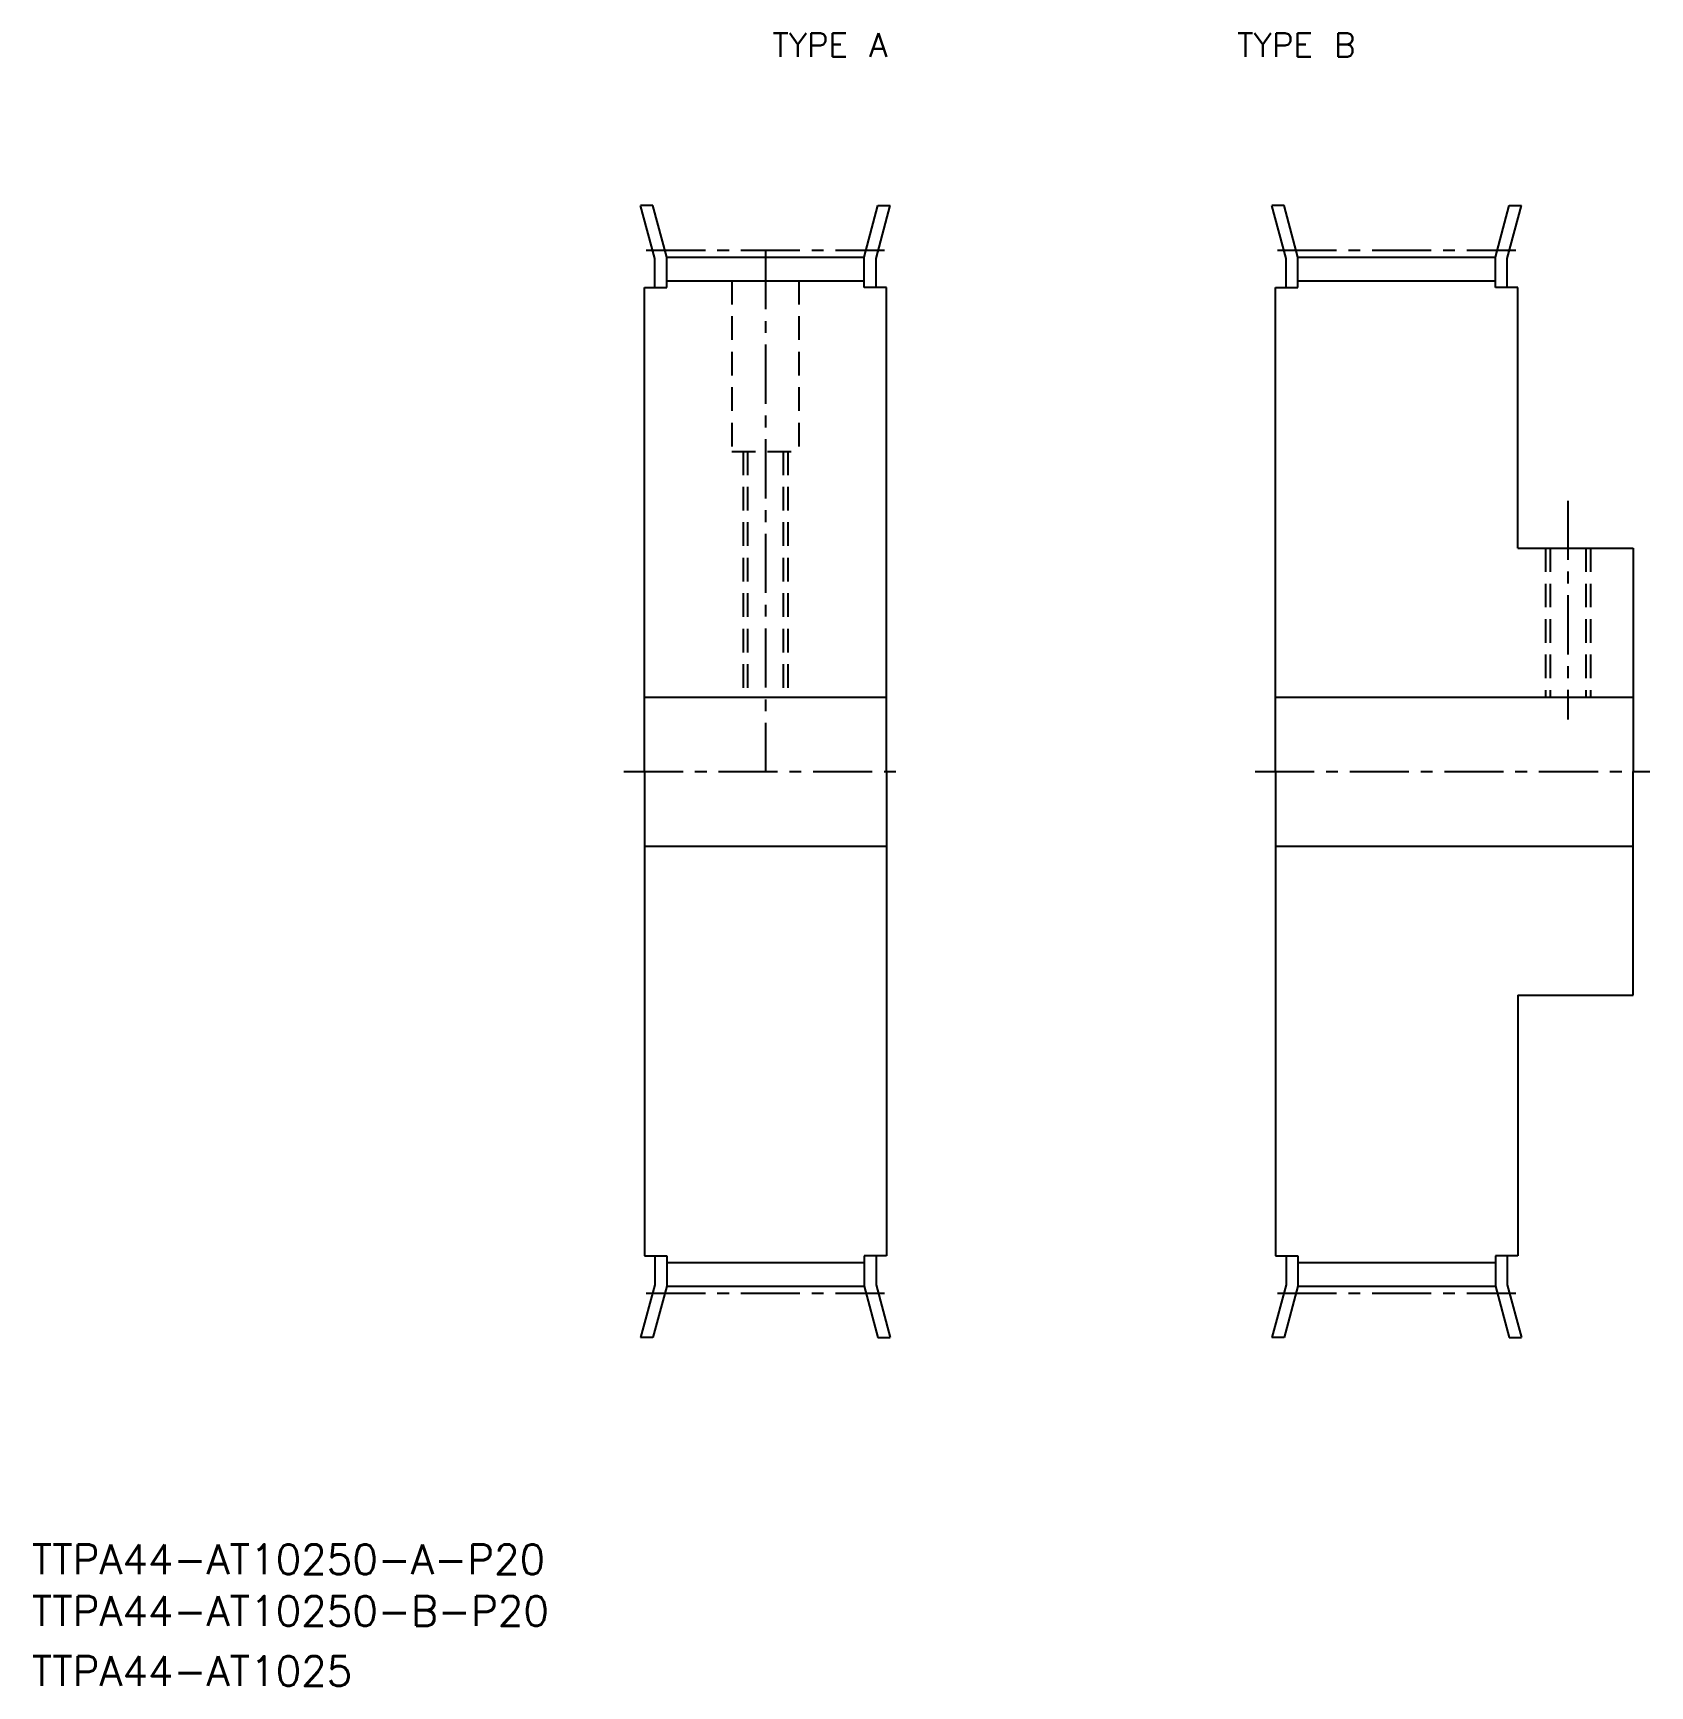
# Model space of a CAD drawing. Extents: x 15 to 232, y 45 to 267.
import ezdxf

# ---------------------------------------------------------------- set-up
doc = ezdxf.new("R2010")
doc.units = 0
doc.header["$LTSCALE"] = 0.25
doc.linetypes.add('CENTER', pattern=[50.8, 31.75, -6.35, 6.35, -6.35])
doc.linetypes.add('DASHED', pattern=[19.05, 12.7, -6.35])
doc.layers.get('0').update_dxf_attribs({"linetype": 'CONTINUOUS'})
doc.layers.add('CENTER', color=1, linetype='CENTER')
doc.styles.get("Standard").update_dxf_attribs({"font": 'txt.shx'})

msp = doc.modelspace()

# ---------------------------------------------------------------- linework, layer by layer
for p, q in [((98.78, 236.86), (96.88, 243.97)), ((98.53, 243.97), (96.88, 243.97)), ((100.38, 237.07), (98.53, 243.97)), ((126.88, 237.07), (128.73, 243.97)), ((128.48, 236.86), (130.39, 243.97)), ((128.73, 243.97), (130.39, 243.97)), ((183.52, 236.86), (181.61, 243.97)), ((183.27, 243.97), (181.61, 243.97)), ((185.12, 237.07), (183.27, 243.97)), ((211.62, 237.07), (213.47, 243.97)), ((213.22, 236.86), (215.12, 243.97)), ((213.47, 243.97), (215.12, 243.97)), ((98.78, 232.97), (98.78, 236.86)), ((100.38, 232.97), (100.38, 237.07)), ((100.38, 237.07), (126.88, 237.07)), ((126.88, 232.97), (126.88, 237.07)), ((128.48, 232.97), (128.48, 236.86)), ((183.52, 232.97), (183.52, 236.86)), ((185.12, 237.07), (211.62, 237.07)), ((185.12, 232.97), (185.12, 237.07)), ((211.62, 232.97), (211.62, 237.07)), ((213.22, 232.97), (213.22, 236.86)), ((100.38, 233.87), (126.88, 233.87)), ((185.12, 233.87), (211.62, 233.87)), ((97.38, 167.97), (97.38, 232.97)), ((97.38, 232.97), (100.38, 232.97)), ((129.88, 232.97), (126.88, 232.97)), ((129.88, 167.97), (129.88, 232.97)), ((182.12, 167.97), (182.12, 232.97)), ((182.12, 232.97), (185.12, 232.97)), ((214.62, 232.97), (211.62, 232.97)), ((214.62, 197.97), (214.62, 232.97)), ((214.62, 197.97), (230.12, 197.97)), ((230.12, 197.97), (230.12, 167.97)), ((97.38, 177.97), (129.88, 177.97)), ((182.12, 177.97), (230.12, 177.97)), ((97.38, 167.97), (97.38, 102.97)), ((129.88, 167.97), (129.88, 102.97)), ((182.12, 167.97), (182.12, 102.97)), ((230.12, 137.97), (230.12, 167.97)), ((97.38, 157.97), (129.88, 157.97)), ((182.12, 157.97), (230.12, 157.97)), ((214.62, 137.97), (230.12, 137.97)), ((214.62, 137.97), (214.62, 102.97)), ((97.38, 102.97), (100.38, 102.97)), ((98.78, 102.97), (98.78, 99.08)), ((100.38, 102.97), (100.38, 98.87)), ((126.88, 102.97), (126.88, 98.87)), ((129.88, 102.97), (126.88, 102.97)), ((128.48, 102.97), (128.48, 99.08)), ((182.12, 102.97), (185.12, 102.97)), ((183.52, 102.97), (183.52, 99.08)), ((185.12, 102.97), (185.12, 98.87)), ((211.62, 102.97), (211.62, 98.87)), ((214.62, 102.97), (211.62, 102.97)), ((213.22, 102.97), (213.22, 99.08)), ((100.38, 102.07), (126.88, 102.07)), ((185.12, 102.07), (211.62, 102.07)), ((98.78, 99.08), (96.88, 91.97)), ((100.38, 98.87), (98.53, 91.97)), ((100.38, 98.87), (126.88, 98.87)), ((126.88, 98.87), (128.73, 91.97)), ((128.48, 99.08), (130.39, 91.97)), ((183.52, 99.08), (181.61, 91.97)), ((185.12, 98.87), (183.27, 91.97)), ((185.12, 98.87), (211.62, 98.87)), ((211.62, 98.87), (213.47, 91.97)), ((213.22, 99.08), (215.12, 91.97)), ((98.53, 91.97), (96.88, 91.97)), ((128.73, 91.97), (130.39, 91.97)), ((183.27, 91.97), (181.61, 91.97)), ((213.47, 91.97), (215.12, 91.97))]:
    msp.add_line(p, q)
at = {"color": 3, "linetype": 'DASHED'}
for p, q in [((109.13, 233.87), (109.13, 210.97)), ((118.13, 233.87), (118.13, 210.97)), ((109.13, 210.97), (118.13, 210.97)), ((110.63, 210.97), (110.63, 177.97)), ((111.23, 210.97), (111.23, 177.97)), ((116.03, 210.97), (116.03, 177.97)), ((116.63, 210.97), (116.63, 177.97)), ((218.37, 197.97), (218.37, 177.97)), ((218.97, 197.97), (218.97, 177.97)), ((223.77, 197.97), (223.77, 177.97)), ((224.37, 197.97), (224.37, 177.97))]:
    msp.add_line(p, q, dxfattribs=at)
at = {"layer": 'CENTER'}
for p, q in [((97.63, 238), (129.63, 238)), ((113.63, 238), (113.63, 167.97)), ((182.37, 238), (214.37, 238)), ((221.37, 204.35), (221.37, 174.97)), ((94.63, 167.97), (132.63, 167.97)), ((179.37, 167.97), (232.37, 167.97)), ((97.63, 97.94), (129.63, 97.94)), ((182.37, 97.94), (214.37, 97.94))]:
    msp.add_line(p, q, dxfattribs=at)

# ---------------------------------------------------------------- texts
for s, height, p in [('TYPE A', 3.2, (114.56, 263.94)), ('TYPE B', 3.2, (176.97, 263.94)), ('TTPA44-AT10250-A-P20', 4, (15.14, 60.2)), ('TTPA44-AT10250-B-P20', 4, (15.14, 53.27)), ('TTPA44-AT1025', 4, (15.14, 45.2))]:
    msp.add_text(s, height=height).set_placement(p)

doc.saveas('drawing.dxf')
